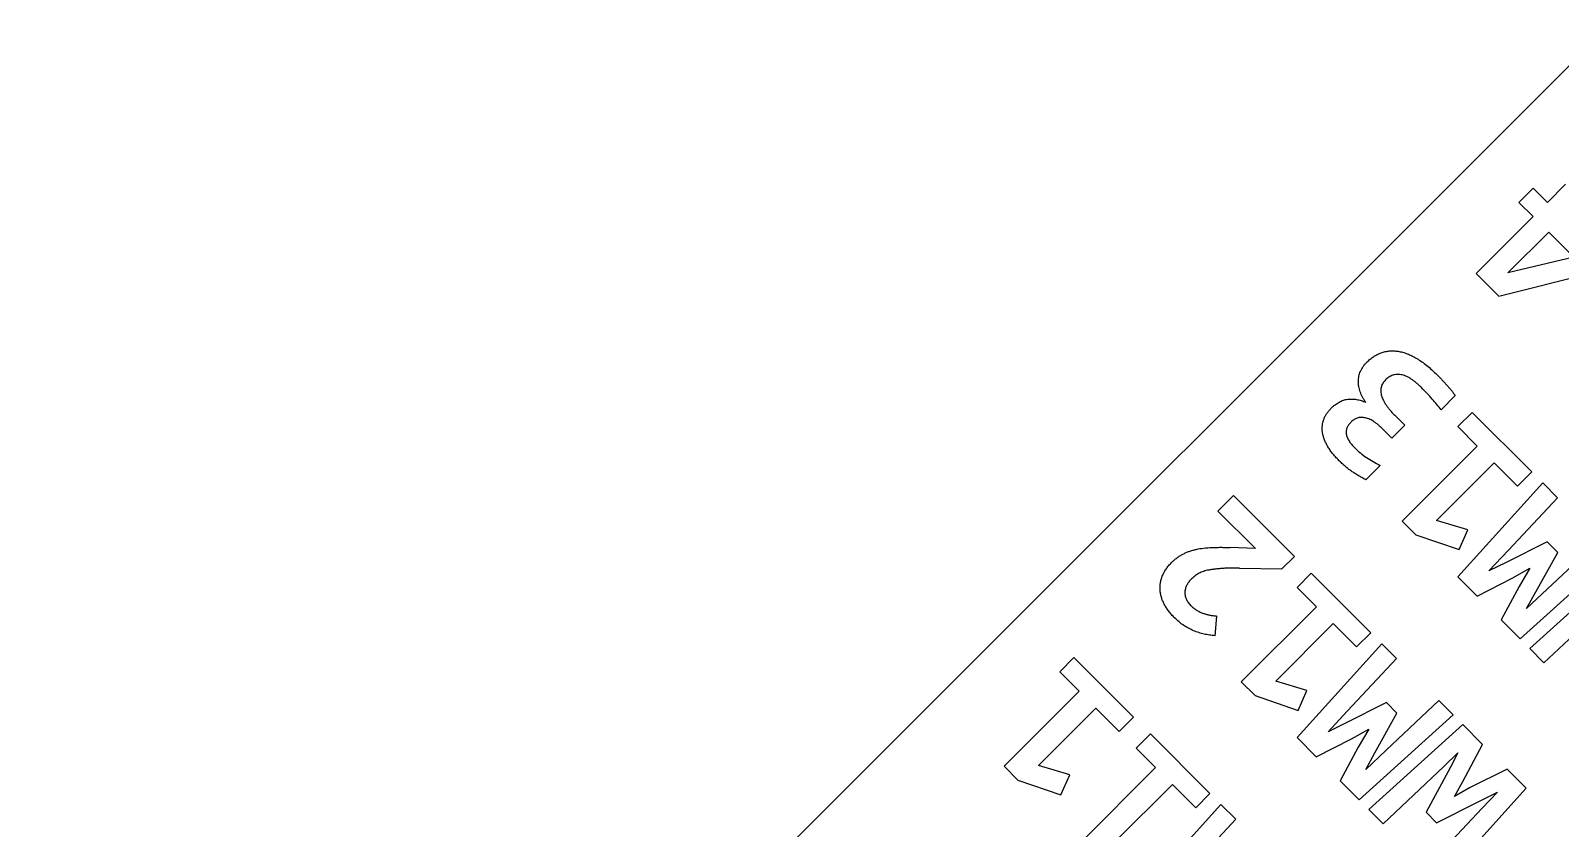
# Model space of a CAD drawing. Header units: millimetres. Extents: x 15 to 415, y 5 to 292.
# Drawn here: x 330.14 to 348.29, y 195.39 to 204.86 of the extents above; entities that cross this region are included whole.
import ezdxf

# ---------------------------------------------------------------- set-up
doc = ezdxf.new("R2010")
doc.units = ezdxf.units.MM

msp = doc.modelspace()

# ---------------------------------------------------------------- linework, layer by layer
at = {"color": 7, "linetype": 'Continuous', "lineweight": 25}
for p, q in [((330.135, 186.182), (360.4, 216.446)), ((347.969, 202.988), (347.799, 202.819)), ((348.138, 202.819), (347.969, 202.988)), ((348.353, 203.034), (348.138, 202.819)), ((347.799, 202.819), (347.969, 202.65)), ((347.969, 202.65), (347.292, 201.974)), ((347.668, 201.981), (348.153, 202.465)), ((348.153, 202.465), (348.451, 202.167)), ((348.451, 202.167), (347.668, 201.981)), ((347.292, 201.974), (347.559, 201.707)), ((347.559, 201.707), (348.65, 201.978)), ((346.874, 200.356), (347.043, 200.526)), ((346.444, 200.172), (346.324, 200.292)), ((347.243, 200.326), (347.074, 200.157)), ((347.95, 199.619), (347.243, 200.326)), ((346.178, 200.13), (346.29, 200.018)), ((346.29, 200.018), (346.444, 200.172)), ((347.074, 200.157), (347.305, 199.926)), ((347.305, 199.926), (346.413, 199.034)), ((346.822, 199.043), (347.504, 199.726)), ((347.504, 199.726), (347.781, 199.45)), ((345.983, 199.526), (346.152, 199.695)), ((347.781, 199.45), (347.95, 199.619)), ((348.081, 199.488), (347.074, 198.373)), ((348.257, 199.312), (348.081, 199.488)), ((344.412, 199.339), (344.227, 199.154)), ((345.134, 198.616), (344.412, 199.339)), ((347.676, 198.691), (348.257, 199.312)), ((344.227, 199.154), (344.673, 198.709)), ((346.413, 199.034), (346.576, 198.871)), ((347.192, 198.932), (346.822, 199.043)), ((346.576, 198.871), (347.089, 198.696)), ((347.089, 198.696), (347.192, 198.932)), ((348.757, 198.812), (348.132, 198.225)), ((344.673, 198.709), (344.372, 198.721)), ((347.443, 198.443), (347.676, 198.691)), ((348.135, 198.788), (347.649, 198.544)), ((347.812, 197.636), (348.926, 198.642)), ((347.999, 198.193), (348.26, 198.663)), ((348.26, 198.663), (348.135, 198.788)), ((344.483, 198.476), (344.986, 198.468)), ((344.986, 198.468), (345.134, 198.616)), ((347.649, 198.544), (347.443, 198.443)), ((347.72, 198.358), (347.928, 198.475)), ((347.928, 198.475), (347.8, 198.258)), ((349.042, 198.527), (347.927, 197.52)), ((345.334, 198.417), (345.165, 198.247)), ((346.041, 197.709), (345.334, 198.417)), ((347.074, 198.373), (347.303, 198.144)), ((347.303, 198.144), (347.72, 198.358)), ((345.165, 198.247), (345.395, 198.017)), ((347.8, 198.258), (347.586, 197.861)), ((348.132, 198.225), (347.89, 197.996)), ((347.89, 197.996), (347.999, 198.193)), ((344.192, 197.674), (344.214, 197.907)), ((345.395, 198.017), (344.504, 197.125)), ((348.096, 197.351), (348.816, 198.028)), ((344.912, 197.134), (345.595, 197.817)), ((345.595, 197.817), (345.872, 197.54)), ((347.586, 197.861), (347.812, 197.636)), ((346.172, 197.579), (345.165, 196.464)), ((345.872, 197.54), (346.041, 197.709)), ((346.347, 197.403), (346.172, 197.579)), ((342.518, 197.414), (342.349, 197.245)), ((343.225, 196.707), (342.518, 197.414)), ((345.766, 196.782), (346.347, 197.403)), ((347.927, 197.52), (348.096, 197.351)), ((342.349, 197.245), (342.579, 197.015)), ((342.579, 197.015), (341.688, 196.123)), ((344.504, 197.125), (344.667, 196.962)), ((345.283, 197.023), (344.912, 197.134)), ((345.18, 196.787), (345.283, 197.023)), ((342.096, 196.132), (342.779, 196.815)), ((342.779, 196.815), (343.056, 196.538)), ((344.667, 196.962), (345.18, 196.787)), ((346.226, 196.879), (345.74, 196.635)), ((346.848, 196.903), (346.223, 196.316)), ((346.351, 196.754), (346.226, 196.879)), ((347.017, 196.733), (346.848, 196.903)), ((343.056, 196.538), (343.225, 196.707)), ((345.534, 196.534), (345.766, 196.782)), ((345.74, 196.635), (345.534, 196.534)), ((345.903, 195.726), (347.017, 196.733)), ((346.09, 196.284), (346.351, 196.754)), ((343.425, 196.507), (343.256, 196.338)), ((344.132, 195.8), (343.425, 196.507)), ((345.165, 196.464), (345.394, 196.235)), ((345.394, 196.235), (345.811, 196.449)), ((345.811, 196.449), (346.019, 196.565)), ((346.019, 196.565), (345.891, 196.349)), ((347.132, 196.618), (346.018, 195.611)), ((347.367, 196.384), (347.132, 196.618)), ((343.256, 196.338), (343.486, 196.108)), ((345.891, 196.349), (345.677, 195.952)), ((346.223, 196.316), (345.981, 196.087)), ((345.981, 196.087), (346.09, 196.284)), ((346.907, 196.119), (347.075, 196.282)), ((347.075, 196.282), (346.985, 196.113)), ((347.133, 195.941), (347.367, 196.384)), ((341.688, 196.123), (341.851, 195.96)), ((342.467, 196.02), (342.096, 196.132)), ((343.486, 196.108), (342.595, 195.216)), ((346.187, 195.442), (346.907, 196.119)), ((346.985, 196.113), (346.696, 195.578)), ((347.661, 196.089), (347.214, 195.867)), ((347.886, 195.865), (347.661, 196.089)), ((341.851, 195.96), (342.364, 195.785)), ((342.364, 195.785), (342.467, 196.02)), ((343.003, 195.225), (343.686, 195.908)), ((343.686, 195.908), (343.963, 195.631)), ((345.677, 195.952), (345.903, 195.726)), ((347.033, 195.766), (347.133, 195.941)), ((343.963, 195.631), (344.132, 195.8)), ((346.879, 194.75), (347.886, 195.865)), ((347.214, 195.867), (347.033, 195.766)), ((347.331, 195.71), (347.543, 195.818)), ((347.543, 195.818), (347.362, 195.627)), ((344.262, 195.67), (343.256, 194.555)), ((344.438, 195.494), (344.262, 195.67)), ((346.018, 195.611), (346.187, 195.442)), ((346.696, 195.578), (346.822, 195.453)), ((347.362, 195.627), (346.703, 194.926)), ((346.822, 195.453), (347.331, 195.71)), ((343.857, 194.872), (344.438, 195.494))]:
    msp.add_line(p, q, dxfattribs=at)
for points, knots in [([(345.993, 200.92), (346.006, 200.933), (346.032, 200.958), (346.075, 200.989), (346.119, 201.015), (346.165, 201.035), (346.213, 201.049), (346.262, 201.056), (346.313, 201.057), (346.365, 201.052), (346.419, 201.04), (346.474, 201.022), (346.53, 200.997), (346.588, 200.966), (346.647, 200.927), (346.707, 200.882), (346.768, 200.83), (346.808, 200.791), (346.828, 200.771)], [0, 0, 0, 0, 0.057055, 0.111817, 0.164873, 0.216665, 0.267992, 0.319387, 0.37221, 0.42655, 0.483588, 0.543737, 0.607624, 0.675937, 0.748689, 0.826625, 0.910427, 1, 1, 1, 1]), ([(345.982, 200.445), (345.975, 200.455), (345.961, 200.475), (345.943, 200.506), (345.927, 200.537), (345.914, 200.568), (345.905, 200.6), (345.898, 200.631), (345.894, 200.662), (345.893, 200.694), (345.895, 200.724), (345.899, 200.755), (345.907, 200.784), (345.918, 200.813), (345.932, 200.842), (345.949, 200.869), (345.969, 200.896), (345.985, 200.912), (345.993, 200.92)], [0, 0, 0, 0, 0.070734, 0.139134, 0.205714, 0.269795, 0.332867, 0.39397, 0.453756, 0.513517, 0.572446, 0.631066, 0.68902, 0.748338, 0.808753, 0.870073, 0.933668, 1, 1, 1, 1]), ([(346.214, 200.711), (346.208, 200.705), (346.197, 200.693), (346.184, 200.674), (346.173, 200.653), (346.166, 200.631), (346.161, 200.609), (346.159, 200.585), (346.16, 200.56), (346.165, 200.534), (346.173, 200.507), (346.184, 200.479), (346.199, 200.451), (346.216, 200.42), (346.238, 200.39), (346.263, 200.358), (346.292, 200.325), (346.313, 200.303), (346.324, 200.292)], [0, 0, 0, 0, 0.0498203, 0.098196, 0.1460515, 0.1933707, 0.2409794, 0.2896888, 0.3407738, 0.3946094, 0.451976, 0.5131517, 0.5802799, 0.6518148, 0.7294532, 0.8127018, 0.9032967, 1, 1, 1, 1]), ([(346.641, 200.62), (346.63, 200.631), (346.609, 200.652), (346.576, 200.68), (346.545, 200.705), (346.514, 200.725), (346.485, 200.743), (346.456, 200.756), (346.428, 200.767), (346.4, 200.773), (346.374, 200.777), (346.348, 200.777), (346.324, 200.774), (346.3, 200.767), (346.277, 200.758), (346.255, 200.745), (346.233, 200.729), (346.22, 200.717), (346.214, 200.711)], [0, 0, 0, 0, 0.09347, 0.180268, 0.260551, 0.334801, 0.404468, 0.468808, 0.529372, 0.585463, 0.638921, 0.690423, 0.740864, 0.790384, 0.840914, 0.891416, 0.944962, 1, 1, 1, 1]), ([(346.874, 200.356), (346.858, 200.377), (346.825, 200.42), (346.769, 200.485), (346.708, 200.553), (346.664, 200.597), (346.641, 200.62)], [0, 0, 0, 0, 0.220404, 0.465218, 0.727946, 1, 1, 1, 1]), ([(346.828, 200.771), (346.838, 200.762), (346.857, 200.742), (346.886, 200.711), (346.915, 200.68), (346.943, 200.648), (346.971, 200.616), (346.998, 200.585), (347.022, 200.555), (347.036, 200.535), (347.043, 200.526)], [0, 0, 0, 0, 0.123722, 0.253743, 0.385925, 0.51816, 0.647414, 0.774676, 0.892816, 1, 1, 1, 1]), ([(345.568, 200.372), (345.576, 200.38), (345.591, 200.395), (345.616, 200.415), (345.64, 200.433), (345.665, 200.447), (345.69, 200.46), (345.715, 200.47), (345.741, 200.477), (345.775, 200.483), (345.819, 200.485), (345.873, 200.48), (345.928, 200.467), (345.964, 200.453), (345.982, 200.445)], [0, 0, 0, 0, 0.0729804, 0.142496, 0.208763, 0.2724183, 0.3342484, 0.3941883, 0.4527684, 0.5105562, 0.6266543, 0.745182, 0.8687416, 1, 1, 1, 1]), ([(345.662, 199.755), (345.648, 199.769), (345.621, 199.797), (345.584, 199.84), (345.553, 199.883), (345.526, 199.926), (345.505, 199.968), (345.487, 200.009), (345.475, 200.05), (345.467, 200.09), (345.463, 200.129), (345.465, 200.168), (345.471, 200.205), (345.482, 200.241), (345.496, 200.277), (345.516, 200.31), (345.54, 200.343), (345.558, 200.362), (345.568, 200.372)], [0, 0, 0, 0, 0.08528, 0.165513, 0.240577, 0.311259, 0.378579, 0.441634, 0.502176, 0.559481, 0.614856, 0.669384, 0.72218, 0.775838, 0.829857, 0.885111, 0.941172, 1, 1, 1, 1]), ([(346.178, 200.13), (346.167, 200.141), (346.147, 200.161), (346.116, 200.187), (346.086, 200.21), (346.058, 200.228), (346.03, 200.242), (346.004, 200.253), (345.979, 200.26), (345.955, 200.265), (345.933, 200.266), (345.911, 200.265), (345.89, 200.261), (345.864, 200.251), (345.833, 200.235), (345.812, 200.216), (345.802, 200.206)], [0, 0, 0, 0, 0.102442, 0.196521, 0.281876, 0.358874, 0.429345, 0.494534, 0.553997, 0.609079, 0.661149, 0.711013, 0.758932, 0.807202, 0.902677, 1, 1, 1, 1]), ([(345.802, 200.206), (345.792, 200.196), (345.775, 200.177), (345.756, 200.142), (345.748, 200.106), (345.748, 200.075), (345.754, 200.05), (345.76, 200.03), (345.769, 200.01), (345.78, 199.99), (345.794, 199.969), (345.81, 199.948), (345.829, 199.926), (345.843, 199.912), (345.85, 199.905)], [0, 0, 0, 0, 0.118777, 0.227308, 0.331765, 0.437549, 0.493409, 0.552008, 0.614826, 0.680761, 0.75266, 0.829667, 0.911994, 1, 1, 1, 1]), ([(345.85, 199.905), (345.872, 199.884), (345.915, 199.843), (345.989, 199.789), (346.068, 199.741), (346.123, 199.711), (346.152, 199.695)], [0, 0, 0, 0, 0.244463, 0.488528, 0.738394, 1, 1, 1, 1]), ([(345.983, 199.526), (345.967, 199.534), (345.936, 199.55), (345.892, 199.575), (345.851, 199.601), (345.811, 199.627), (345.772, 199.656), (345.734, 199.686), (345.698, 199.72), (345.674, 199.743), (345.662, 199.755)], [0, 0, 0, 0, 0.134402, 0.260006, 0.38247, 0.504209, 0.625754, 0.747408, 0.872047, 1, 1, 1, 1]), ([(343.676, 198.542), (343.687, 198.552), (343.707, 198.572), (343.741, 198.599), (343.775, 198.623), (343.811, 198.643), (343.848, 198.661), (343.887, 198.676), (343.927, 198.689), (343.983, 198.703), (344.059, 198.716), (344.138, 198.721), (344.205, 198.722), (344.258, 198.724), (344.315, 198.722), (344.353, 198.721), (344.372, 198.721)], [0, 0, 0, 0, 0.059117, 0.116731, 0.172614, 0.227732, 0.282639, 0.338454, 0.395202, 0.452705, 0.57395, 0.704218, 0.773226, 0.84546, 0.921262, 1, 1, 1, 1]), ([(343.713, 197.885), (343.7, 197.898), (343.676, 197.924), (343.643, 197.964), (343.614, 198.005), (343.59, 198.046), (343.57, 198.088), (343.555, 198.13), (343.545, 198.173), (343.539, 198.215), (343.539, 198.257), (343.543, 198.3), (343.552, 198.342), (343.566, 198.383), (343.585, 198.425), (343.611, 198.465), (343.641, 198.505), (343.664, 198.53), (343.676, 198.542)], [0, 0, 0, 0, 0.072454, 0.142067, 0.208635, 0.272711, 0.334661, 0.394758, 0.452795, 0.50964, 0.566009, 0.622635, 0.679994, 0.738862, 0.799955, 0.863589, 0.929806, 1, 1, 1, 1]), ([(344.483, 198.476), (344.46, 198.476), (344.416, 198.477), (344.354, 198.475), (344.298, 198.474), (344.247, 198.47), (344.202, 198.466), (344.16, 198.461), (344.122, 198.454), (344.088, 198.447), (344.058, 198.438), (344.03, 198.427), (344.005, 198.416), (343.975, 198.399), (343.941, 198.374), (343.917, 198.351), (343.905, 198.34)], [0, 0, 0, 0, 0.111528, 0.213254, 0.305198, 0.387846, 0.46201, 0.530544, 0.593102, 0.649496, 0.701442, 0.749655, 0.794115, 0.836149, 0.917133, 1, 1, 1, 1]), ([(343.905, 198.34), (343.895, 198.329), (343.875, 198.308), (343.854, 198.271), (343.839, 198.233), (343.833, 198.193), (343.836, 198.152), (343.846, 198.118), (343.858, 198.092), (343.87, 198.072), (343.885, 198.052), (343.896, 198.04), (343.902, 198.034)], [0, 0, 0, 0, 0.125887, 0.249319, 0.368722, 0.485331, 0.600881, 0.723833, 0.788843, 0.855952, 0.925827, 1, 1, 1, 1]), ([(343.902, 198.034), (343.913, 198.024), (343.934, 198.005), (343.968, 197.979), (344.005, 197.959), (344.044, 197.942), (344.084, 197.929), (344.126, 197.919), (344.169, 197.911), (344.199, 197.909), (344.214, 197.907)], [0, 0, 0, 0, 0.127541, 0.251387, 0.373302, 0.495217, 0.618404, 0.743359, 0.870175, 1, 1, 1, 1]), ([(344.192, 197.674), (344.17, 197.676), (344.127, 197.68), (344.063, 197.692), (344, 197.71), (343.937, 197.732), (343.877, 197.761), (343.819, 197.796), (343.764, 197.837), (343.73, 197.869), (343.713, 197.885)], [0, 0, 0, 0, 0.121442, 0.242928, 0.365441, 0.488692, 0.613376, 0.73962, 0.867814, 1, 1, 1, 1])]:
    msp.add_open_spline(points, degree=3, knots=knots, dxfattribs=at)

doc.saveas('drawing.dxf')
